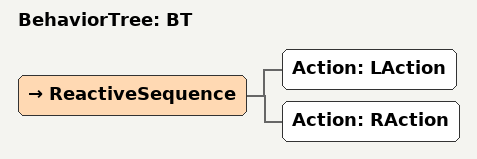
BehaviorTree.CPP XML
<?xml version="1.0"?>
<root main_tree_to_execute="BT">
    <BehaviorTree ID="BT">
        <ReactiveSequence>
            <Action ID="LAction"/>
            <Action ID="RAction"/>
        </ReactiveSequence>
    </BehaviorTree>
</root>
